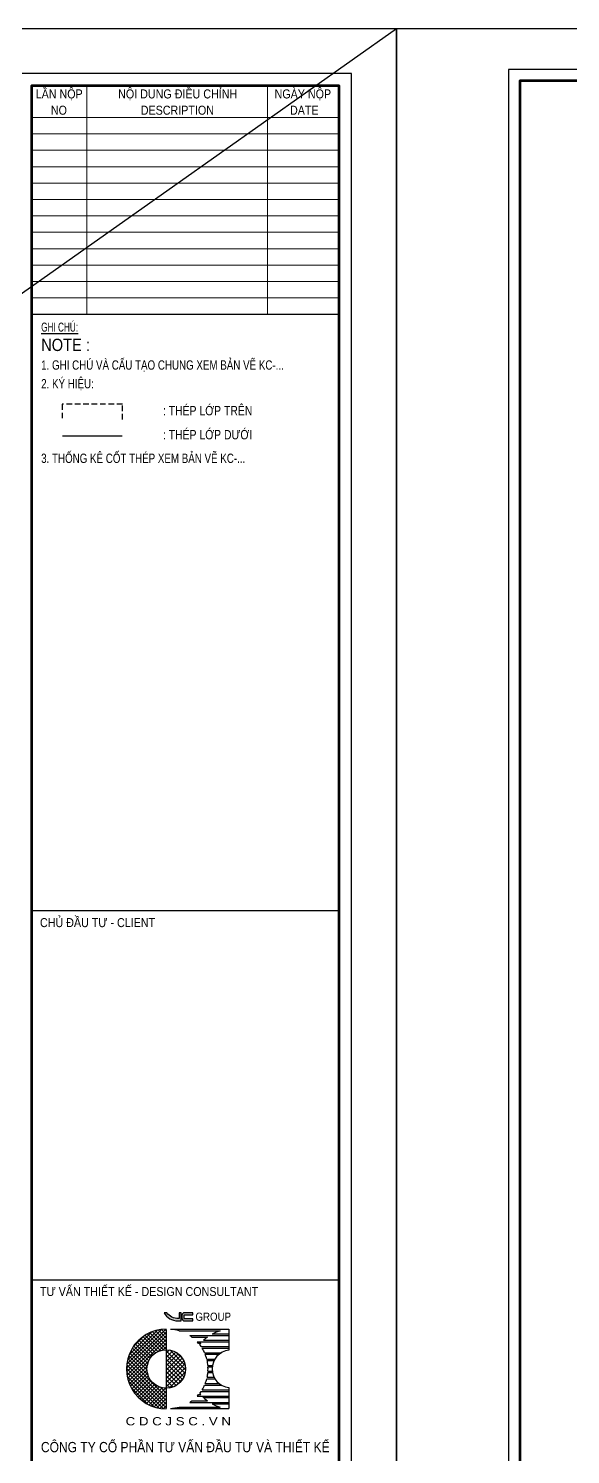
# Model space of a CAD drawing. Header units: millimetres. Extents: x -77370 to 109412, y -14880 to 214694.
# Drawn here: x 41320 to 48585, y 158162 to 177275 of the extents above; entities that cross this region are included whole.
import ezdxf
from ezdxf.enums import TextEntityAlignment as Align

# ---------------------------------------------------------------- set-up
doc = ezdxf.new("R2010")
doc.units = ezdxf.units.MM
doc.header["$LTSCALE"] = 300
doc.header["$MEASUREMENT"] = 0
doc.linetypes.add('HIDDEN', pattern=[0.375, 0.25, -0.125])
doc.layers.get('0').update_dxf_attribs({"linetype": 'CONTINUOUS'})
doc.layers.get('DEFPOINTS').update_dxf_attribs({"linetype": 'CONTINUOUS'})
for name, color, linetype in [('CDC -TEXT KHUNG', 7, 'CONTINUOUS'), ('CDC-KHUNGTEN', 7, 'CONTINUOUS'), ('CDC.05.STEEL', 4, 'CONTINUOUS'), ('CDC.06.TEXT', 2, 'CONTINUOUS'), ('KCS_TEXT', 2, 'CONTINUOUS')]:
    doc.layers.add(name, color=color, linetype=linetype)
doc.layers.add('KCS_Plotter', color=11, linetype='CONTINUOUS', plot=False)
doc.styles.add('ARIAL', font='arial.ttf', dxfattribs={"width": 0.65})
doc.styles.add('Arial_4', font='arial.ttf', dxfattribs={"width": 0.75, "height": 3})
doc.styles.add('KCS_SMTEXT', font='arial.ttf', dxfattribs={"width": 0.7})
doc.styles.add('KT CDC', font='arial.ttf', dxfattribs={"width": 0.85, "height": 200})

# ---------------------------------------------------------------- blocks, each defined once
blk = doc.blocks.new('CDTA1')
at = {"layer": 'CDC-KHUNGTEN', "color": 6, "lineweight": 25}
blk.add_line((0, 90), (-75, 90), dxfattribs=at)
at = {"layer": 'CDC-KHUNGTEN', "color": 6, "style": 'KT CDC', "width": 0.85}
blk.add_text('CHỦ ĐẦU TƯ - CLIENT', height=2.2, dxfattribs=at).set_placement((-72.93, 86))
blk = doc.blocks.new('LOGOmoi')
at = {"layer": 'CDC -TEXT KHUNG'}
h = blk.add_hatch(color=1, dxfattribs=at)
h.paths.add_polyline_path([(1.46, 5.45), (1.26, 5.45), (1.26, 4.88), (1.21, 4.88, -0.237912), (0.06, 5.45), (-0.2, 5.45, 0.272847), (1.14, 4.66), (1.46, 4.66)])
h.paths.add_polyline_path([(2.59, 5.45), (1.8, 5.45, 0.414214), (1.54, 5.2), (1.54, 4.92, 0.414214), (1.8, 4.66), (2.59, 4.66), (2.59, 4.87), (1.8, 4.87, -0.414214), (1.74, 4.92), (1.74, 5.2, -0.414214), (1.8, 5.25), (2.59, 5.25)])
h = blk.add_hatch(dxfattribs=at)
h.set_pattern_fill('ANSI37', color=102, scale=2.293939, angle=360, style=0)
h.set_pattern_definition([(45, (-2844.4439, 636.61023), (-0.178426552, 0.178426553), []), (135, (-2844.4439, 636.61023), (-0.178426552, -0.178426553), [])])
edge = h.paths.add_edge_path()
edge.add_arc((0.02, 0), 1.87, 90, 270)
edge.add_line((0.02, -1.88), (0.02, -3.84))
edge.add_line((0.02, -3.84), (-0.17, -3.84))
edge.add_line((-0.17, -3.84), (-0.36, -3.83))
edge.add_line((-0.36, -3.83), (-0.55, -3.8))
edge.add_line((-0.55, -3.8), (-0.73, -3.77))
edge.add_line((-0.73, -3.77), (-0.92, -3.73))
edge.add_line((-0.92, -3.73), (-1.1, -3.68))
edge.add_line((-1.1, -3.68), (-1.28, -3.62))
edge.add_line((-1.28, -3.62), (-1.45, -3.55))
edge.add_line((-1.45, -3.55), (-1.63, -3.48))
edge.add_line((-1.63, -3.48), (-1.79, -3.39))
edge.add_line((-1.79, -3.39), (-1.96, -3.3))
edge.add_line((-1.96, -3.3), (-2.12, -3.2))
edge.add_line((-2.12, -3.2), (-2.27, -3.09))
edge.add_line((-2.27, -3.09), (-2.42, -2.97))
edge.add_line((-2.42, -2.97), (-2.56, -2.85))
edge.add_line((-2.56, -2.85), (-2.7, -2.72))
edge.add_line((-2.7, -2.72), (-2.83, -2.58))
edge.add_line((-2.83, -2.58), (-2.95, -2.44))
edge.add_line((-2.95, -2.44), (-3.07, -2.29))
edge.add_line((-3.07, -2.29), (-3.18, -2.14))
edge.add_line((-3.18, -2.14), (-3.28, -1.98))
edge.add_line((-3.28, -1.98), (-3.37, -1.81))
edge.add_line((-3.37, -1.81), (-3.46, -1.64))
edge.add_line((-3.46, -1.64), (-3.53, -1.47))
edge.add_line((-3.53, -1.47), (-3.6, -1.3))
edge.add_line((-3.6, -1.3), (-3.66, -1.12))
edge.add_line((-3.66, -1.12), (-3.71, -0.93))
edge.add_line((-3.71, -0.93), (-3.75, -0.75))
edge.add_line((-3.75, -0.75), (-3.79, -0.56))
edge.add_line((-3.79, -0.56), (-3.81, -0.38))
edge.add_line((-3.81, -0.38), (-3.82, -0.19))
edge.add_line((-3.82, -0.19), (-3.83, 0))
edge.add_line((-3.83, 0), (-3.82, 0.19))
edge.add_line((-3.82, 0.19), (-3.81, 0.38))
edge.add_line((-3.81, 0.38), (-3.79, 0.56))
edge.add_line((-3.79, 0.56), (-3.75, 0.75))
edge.add_line((-3.75, 0.75), (-3.71, 0.93))
edge.add_line((-3.71, 0.93), (-3.66, 1.12))
edge.add_line((-3.66, 1.12), (-3.6, 1.3))
edge.add_line((-3.6, 1.3), (-3.53, 1.47))
edge.add_line((-3.53, 1.47), (-3.46, 1.64))
edge.add_line((-3.46, 1.64), (-3.37, 1.81))
edge.add_line((-3.37, 1.81), (-3.28, 1.98))
edge.add_line((-3.28, 1.98), (-3.18, 2.14))
edge.add_line((-3.18, 2.14), (-3.07, 2.29))
edge.add_line((-3.07, 2.29), (-2.95, 2.44))
edge.add_line((-2.95, 2.44), (-2.83, 2.58))
edge.add_line((-2.83, 2.58), (-2.7, 2.72))
edge.add_line((-2.7, 2.72), (-2.56, 2.85))
edge.add_line((-2.56, 2.85), (-2.42, 2.97))
edge.add_line((-2.42, 2.97), (-2.27, 3.09))
edge.add_line((-2.27, 3.09), (-2.12, 3.2))
edge.add_line((-2.12, 3.2), (-1.96, 3.3))
edge.add_line((-1.96, 3.3), (-1.79, 3.39))
edge.add_line((-1.79, 3.39), (-1.63, 3.48))
edge.add_line((-1.63, 3.48), (-1.45, 3.55))
edge.add_line((-1.45, 3.55), (-1.28, 3.62))
edge.add_line((-1.28, 3.62), (-1.1, 3.68))
edge.add_line((-1.1, 3.68), (-0.92, 3.73))
edge.add_line((-0.92, 3.73), (-0.73, 3.77))
edge.add_line((-0.73, 3.77), (-0.55, 3.8))
edge.add_line((-0.55, 3.8), (-0.36, 3.83))
edge.add_line((-0.36, 3.83), (-0.17, 3.84))
edge.add_line((-0.17, 3.84), (0.02, 3.84))
edge.add_line((0.02, 3.84), (0.02, 1.87))
h = blk.add_hatch(dxfattribs=at)
h.set_pattern_fill('ANSI37', color=1, scale=2.293939, angle=360, style=0)
h.set_pattern_definition([(45, (-486.53502, -144.21504), (-0.20275745, 0.20275745), []), (135, (-486.53502, -144.21504), (-0.20275745, -0.20275745), [])])
h.paths.add_polyline_path([(0.02, 1.87), (0.02, -1.81), (0.02, -1.88, 0.414214), (1.89, 0, 0.414214)])
at = {"layer": 'CDC -TEXT KHUNG', "color": 102}
for p, q in [((0.02, 3.84), (0.02, -1.81)), ((0.42, 3.85), (6.1, 3.85)), ((1.28, 3.7), (5.24, 3.7)), ((2.3, 3.24), (6.1, 3.24)), ((2.51, 3.09), (4.01, 3.09)), ((3.64, 2.78), (6.1, 2.78)), ((4.47, 3.39), (6.1, 3.39)), ((6.1, 3.85), (6.1, 1.81)), ((3.03, 2.63), (6.1, 2.63)), ((3.16, 2.49), (3.36, 2.49)), ((3.4, 2.17), (6.1, 2.17)), ((3.49, 2.03), (6.1, 2.03)), ((3.74, 1.57), (5.37, 1.57)), ((3.8, 1.42), (5.15, 1.42)), ((3.95, 0.96), (4.75, 0.96)), ((3.98, 0.81), (4.66, 0.81)), ((4.05, 0.35), (4.51, 0.35)), ((4.06, 0.2), (4.49, 0.2)), ((3.95, -0.96), (4.75, -0.96)), ((3.98, -0.81), (4.66, -0.81)), ((4.05, -0.35), (4.51, -0.35)), ((4.06, -0.2), (4.49, -0.2)), ((0.02, -1.81), (0.02, -3.84)), ((3.03, -2.63), (6.1, -2.63)), ((3.16, -2.49), (3.36, -2.49)), ((3.4, -2.17), (6.1, -2.17)), ((3.49, -2.03), (6.1, -2.03)), ((3.74, -1.57), (5.37, -1.57)), ((3.8, -1.42), (5.15, -1.42)), ((6.1, -1.79), (6.1, -3.84)), ((0.01, -3.84), (0.02, -3.84)), ((0.42, -3.84), (6.1, -3.84)), ((1.28, -3.7), (5.24, -3.7)), ((2.3, -3.24), (6.1, -3.24)), ((2.51, -3.09), (4.01, -3.09)), ((3.64, -2.78), (6.1, -2.78)), ((4.47, -3.39), (6.1, -3.39))]:
    blk.add_line(p, q, dxfattribs=at)
at = {"layer": 'CDC -TEXT KHUNG'}
blk.add_line((3.78, 1.21), (3.78, 1.21), dxfattribs=at)
at = {"layer": 'CDC -TEXT KHUNG', "color": 1}
for points in [[(1.46, 5.45), (1.26, 5.45), (1.26, 4.88), (1.21, 4.88, -0.237912), (0.06, 5.45), (-0.2, 5.45, 0.272847), (1.14, 4.66), (1.46, 4.66)], [(2.59, 5.45), (1.8, 5.45, 0.414214), (1.54, 5.2), (1.54, 4.92, 0.414214), (1.8, 4.66), (2.59, 4.66), (2.59, 4.87), (1.8, 4.87, -0.414214), (1.74, 4.92), (1.74, 5.2, -0.414214), (1.8, 5.25), (2.59, 5.25)]]:
    blk.add_lwpolyline(points, format="xyb", close=True, dxfattribs=at)
at = {"layer": 'CDC -TEXT KHUNG', "color": 102}
blk.add_circle((0.02, 0), 1.87, dxfattribs=at)
blk.add_arc((0, 0), 3.85, 89.7449, 270.2551, dxfattribs=at)
at = {"layer": 'CDC -TEXT KHUNG', "color": 112}
blk.add_ellipse((0.22, 0), major_axis=(-2.72, 2.72), ratio=1, start_param=-1.064136, end_param=-0.838054, dxfattribs=at)
at = {"layer": 'CDC -TEXT KHUNG', "color": 102}
for centre, major_axis, start_param, end_param in [((0.22, 0), (-2.72, 2.72), -1.423028, -1.355019), ((6.3, 0), (-2.72, 2.72), -0.147768, -0.022458), ((6.3, 0), (2.72, 2.72), 1.064136, 1.278853), ((0.22, 0), (2.72, 2.72), 6.199614, 6.251308), ((6.3, 0), (-2.72, 2.72), 0.083571, 0.124553), ((0.22, 0), (-2.72, 2.72), 4.527318, 4.587836), ((0.22, 0), (-2.72, 2.72), 4.346177, 4.481253), ((0.22, 0), (-2.72, 2.72), 4.178765, 4.304301), ((6.27, 0.01), (1.28, 1.28), 0.884906, 3.827483), ((0.22, 0), (2.72, 2.72), 5.589142, 5.7099), ((0.22, 0), (2.72, 2.72), 5.445131, 5.550443), ((0.22, 0), (-2.72, 2.72), 3.549681, 3.675216), ((0.22, 0), (-2.72, 2.72), 3.714878, 3.835636), ((0.22, 0), (-2.72, 2.72), 3.17347, 3.225164), ((0.22, 0), (2.72, 2.72), 4.836942, 4.89746), ((6.3, 0), (-2.72, 2.72), 1.446243, 1.487225), ((0.22, 0), (2.72, 2.72), 4.943525, 5.078601), ((6.3, 0), (-2.72, 2.72), 1.538919, 1.718564), ((0.22, 0.01), (2.72, 2.72), 3.979647, 4.205729), ((0.22, 0), (-2.72, 2.72), 2.925816, 2.993825), ((6.3, 0), (2.72, 2.72), 3.433536, 3.648253)]:
    blk.add_ellipse(centre, major_axis=major_axis, ratio=1, start_param=start_param, end_param=end_param, dxfattribs=at)
at = {"layer": 'CDC -TEXT KHUNG', "color": 1, "style": 'KT CDC', "width": 0.85}
blk.add_text('GROUP', height=0.792, dxfattribs=at).set_placement((2.85, 4.67))
at = {"layer": 'CDC -TEXT KHUNG', "color": 102, "style": 'KT CDC', "width": 1.15}
blk.add_text('C D C J S C . V N', height=0.8, dxfattribs=at).set_placement((-3.92, -5.47))
blk = doc.blocks.new('Khung tên chuẩn')
at = {"layer": 'CDC-KHUNGTEN', "color": 8, "lineweight": 9}
for p, q in [((76550, 58000), (76550, 52433)), ((80950, 58000), (80950, 52433)), ((82700, 57233), (75200, 57233)), ((82700, 56833), (75200, 56833)), ((82700, 56433), (75200, 56433)), ((82700, 56033), (75200, 56033)), ((82700, 55633), (75200, 55633)), ((82700, 55233), (75200, 55233)), ((82700, 54833), (75200, 54833)), ((82700, 54433), (75200, 54433)), ((82700, 54033), (75200, 54033)), ((82700, 53633), (75200, 53633)), ((82700, 53233), (75200, 53233)), ((82700, 52833), (75200, 52833))]:
    blk.add_line(p, q, dxfattribs=at)
at = {"layer": 'CDC-KHUNGTEN', "color": 6, "lineweight": 25}
for p, q in [((82700, 52433), (75200, 52433)), ((82700, 28900), (75200, 28900))]:
    blk.add_line(p, q, dxfattribs=at)
at = {"layer": 'CDC-KHUNGTEN', "color": 8}
blk.add_lwpolyline([(75096, 1100), (83000, 1100), (83000, 58300), (3000, 58300), (3000, 1100), (75096, 1100)], dxfattribs=at)
at = {"layer": 'CDC-KHUNGTEN', "color": 255, "lineweight": 60}
blk.add_lwpolyline([(74900, 1400), (74900, 58000), (3300, 58000), (3300, 1400), (74900, 1400)], close=True, dxfattribs=at)
blk.add_lwpolyline([(75200, 1400), (82700, 1400), (82700, 58000), (75200, 58000), (75200, 1400)], dxfattribs=at)
at = {"layer": 'DEFPOINTS', "color": 1, "ltscale": 0.2}
blk.add_lwpolyline([(0, 0), (0, 59400), (84100, 59400), (84100, 0), (0, 0)], close=True, dxfattribs=at)
at = {"layer": 'CDC-KHUNGTEN'}
for name, p, xscale, yscale, zscale in [('CDTA1', (82700, 28900), 100, 100, 100), ('LOGOmoi', (78480, 26732), 251.3908497502836, 251.3908497502836, 251.3908497502836)]:
    blk.add_blockref(name, p, dxfattribs=dict(at, xscale=xscale, yscale=yscale, zscale=zscale))
at = {"layer": 'CDC -TEXT KHUNG', "color": 7, "style": 'KT CDC', "width": 0.85}
for s, p in [('NO', (75672, 57299)), ('DESCRIPTION', (77863, 57299)), ('DATE', (81501, 57299))]:
    blk.add_text(s, height=220, dxfattribs=at).set_placement(p)
at = {"layer": 'CDC -TEXT KHUNG', "style": 'KT CDC', "width": 0.85}
blk.add_text('TƯ VẤN THIẾT KẾ - DESIGN CONSULTANT', height=220, dxfattribs=at).set_placement((78066, 28509), align=Align.CENTER)
at = {"layer": 'CDC -TEXT KHUNG', "char_height": 220, "attachment_point": 2, "line_spacing_factor": 0.941778, "style": 'KT CDC'}
for s, insert, width in [('LẦN NỘP', (75875, 57916), 1464.22), ('NỘI DUNG ĐIỀU CHỈNH', (78763, 57916), 3699.71), ('NGÀY NỘP', (81814, 57916), 1755.59)]:
    blk.add_mtext(s, dxfattribs=dict(at, insert=insert, width=width))
at = {"layer": 'CDC-KHUNGTEN', "color": 7, "style": 'Arial_4', "width": 0.85}
blk.add_text('NOTE :', height=300, dxfattribs=at).set_placement((75436, 51540))
at = {"layer": 'CDC-KHUNGTEN', "color": 6, "style": 'KT CDC', "width": 0.84}
blk.add_text('CÔNG TY CỔ PHẦN TƯ VẤN ÐẦU TƯ VÀ THIẾT KẾ', height=250, dxfattribs=at).set_placement((75430, 24703))
at = {"layer": 'CDC-KHUNGTEN', "color": 6, "insert": (75436, 52233), "char_height": 220, "width": 1881.96, "attachment_point": 1, "style": 'ARIAL'}
blk.add_mtext('{\\LGHI CHÚ:}', dxfattribs=at)

msp = doc.modelspace()

# ---------------------------------------------------------------- linework, layer by layer
at = {"layer": 'CDC.05.STEEL'}
msp.add_line((42577.4, 171813), (41777.4, 171813), dxfattribs=at)
at = {"layer": 'CDC.05.STEEL', "linetype": 'HIDDEN'}
msp.add_lwpolyline([(42578.6, 172033.7), (42578.6, 172238.4), (41771.9, 172238.4), (41771.9, 172033.7)], dxfattribs=at)
at = {"layer": 'KCS_Plotter'}
msp.add_line((0, 144605.5), (46255, 177275.5), dxfattribs=at)

# ---------------------------------------------------------------- block references
for p, xscale, yscale, zscale in [((0, 144605.5), 0.5500000002648449, 0.5500000002648449, 0.5500000002648449), ((46255, 147575.5), 0.5000000002619345, 0.5000000002619345, 0.5000000002619345)]:
    msp.add_blockref('Khung tên chuẩn', p, dxfattribs=dict(xscale=xscale, yscale=yscale, zscale=zscale))

# ---------------------------------------------------------------- texts
at = {"layer": 'CDC.06.TEXT', "linetype": 'ByBlock', "style": 'KCS_SMTEXT', "width": 0.75}
msp.add_text('1. GHI CHÚ VÀ CẤU TẠO CHUNG XEM BẢN VẼ KC-...', height=125, rotation=360, dxfattribs=at).set_placement((41489.7, 172702.4))
at = {"layer": 'KCS_TEXT', "style": 'KCS_SMTEXT', "width": 0.75}
for s, p in [('2. KÝ HIỆU:', (41489.7, 172577.4)), ('3. THỐNG KÊ CỐT THÉP XEM BẢN VẼ KC-...', (41489.7, 171577.4))]:
    msp.add_text(s, height=125, dxfattribs=at).set_placement(p, align=Align.TOP_LEFT)
at = {"layer": 'KCS_TEXT', "style": 'KCS_SMTEXT', "width": 0.8}
for s, p in [(': THÉP LỚP TRÊN', (43122, 172090.8)), (': THÉP LỚP DƯỚI', (43122, 171768.7))]:
    msp.add_text(s, height=125, dxfattribs=at).set_placement(p)

doc.saveas('drawing.dxf')
